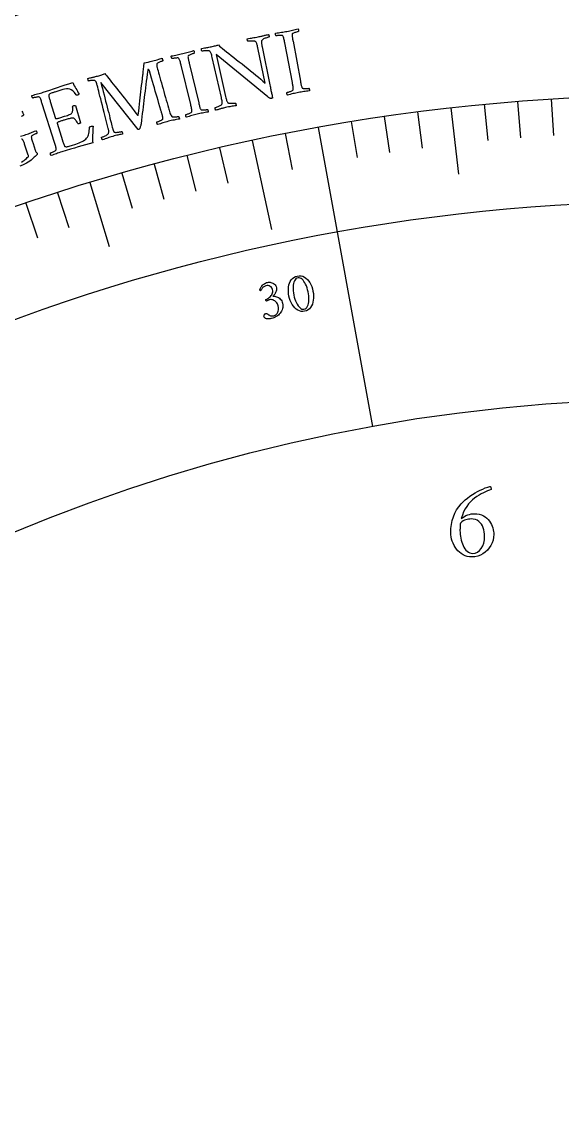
# Model space of a CAD drawing. Header units: millimetres. Extents: x -50 to 50, y -50 to 64.
# Drawn here: x -12.93 to -2.28, y 19.65 to 41.2 of the extents above; entities that cross this region are included whole.
import ezdxf

# ---------------------------------------------------------------- set-up
doc = ezdxf.new("R2010")
doc.units = ezdxf.units.MM
for name, color, linetype in [('ENGRAVE', 7, 'Continuous'), ('ENGRAVE_FINE', 8, 'Continuous'), ('TEXT', 5, 'Continuous')]:
    doc.layers.add(name, color=color, linetype=linetype)

msp = doc.modelspace()

# ---------------------------------------------------------------- linework, layer by layer
at = {"layer": 'ENGRAVE'}
for points in [[(-4.4715, 39.4977), (-4.323, 38.1861)], [(-7.0908, 39.1124), (-6.0205, 33.2087)], [(-8.3899, 38.8545), (-8.01, 37.095)], [(-11.5956, 38.0211), (-11.2106, 36.7585)]]:
    msp.add_lwpolyline(points, dxfattribs=at)
for radius in [49, 49, 47.6875, 45.25, 45.25, 43.325, 39.75, 39.75, 37.65, 33.75, 33.75]:
    msp.add_circle((0, 0), radius, dxfattribs=at)
at = {"layer": 'ENGRAVE_FINE'}
for points in [[(-2.4942, 39.6717), (-2.449, 38.9531)], [(-3.8133, 39.5667), (-3.7443, 38.85)], [(-3.1542, 39.6247), (-3.097, 38.9069)], [(-6.4384, 39.2251), (-6.3217, 38.5146)], [(-5.7842, 39.3269), (-5.6794, 38.6146)], [(-5.1285, 39.4178), (-5.0357, 38.7038)], [(-7.7414, 38.9889), (-7.6012, 38.2827)], [(-9.0362, 38.7093), (-8.8725, 38.0081)], [(-10.3214, 38.3866), (-10.1345, 37.6913)], [(-9.6801, 38.5533), (-9.5048, 37.855)], [(-10.96, 38.2092), (-10.7615, 37.5171)], [(-12.2282, 37.8224), (-12.0067, 37.1373)], [(-12.8575, 37.6131), (-12.6246, 36.9318)]]:
    msp.add_lwpolyline(points, dxfattribs=at)
at = {"layer": 'TEXT'}
for points in [[(-9.198, 40.7047), (-9.1771, 40.7094), (-9.1564, 40.7141), (-9.136, 40.7187), (-9.1158, 40.7232), (-9.097, 40.7275), (-9.081, 40.7315), (-9.0676, 40.735), (-9.0569, 40.7383), (-9.0351, 40.7182), (-9.008, 40.6946), (-8.9757, 40.6674), (-8.9382, 40.6368), (-8.8964, 40.6033), (-8.8515, 40.5676), (-8.8035, 40.5297), (-8.7524, 40.4897), (-8.6993, 40.4482), (-8.6454, 40.4059), (-8.5907, 40.363), (-8.5352, 40.3192), (-8.4798, 40.2752), (-8.4253, 40.2313), (-8.3717, 40.1876), (-8.319, 40.1439), (-8.2684, 40.1013), (-8.2212, 40.0605), (-8.1775, 40.0215), (-8.1371, 39.9844), (-8.2787, 40.6803), (-8.2835, 40.7034), (-8.2881, 40.7239), (-8.2923, 40.7417), (-8.2963, 40.757), (-8.3009, 40.7704), (-8.307, 40.7827), (-8.3147, 40.794), (-8.3239, 40.8042), (-8.3292, 40.808), (-8.3373, 40.8111), (-8.3483, 40.8134), (-8.3621, 40.8151), (-8.3775, 40.8161), (-8.3931, 40.8165), (-8.409, 40.8164), (-8.4252, 40.8158), (-8.4404, 40.8148), (-8.4535, 40.8136), (-8.4644, 40.8123), (-8.4731, 40.8108), (-8.4775, 40.8153), (-8.4811, 40.8211), (-8.4837, 40.8282), (-8.4855, 40.8366), (-8.4867, 40.845), (-8.4875, 40.8521), (-8.4879, 40.858), (-8.4879, 40.8626), (-8.4603, 40.8673), (-8.4335, 40.8716), (-8.4075, 40.8757), (-8.3823, 40.8795), (-8.3568, 40.8834), (-8.3297, 40.888), (-8.3012, 40.8933), (-8.2712, 40.8992), (-8.2502, 40.9035), (-8.2312, 40.9075), (-8.2142, 40.9112), (-8.1994, 40.9146), (-8.1854, 40.918), (-8.1712, 40.9215), (-8.1568, 40.9251), (-8.1422, 40.929), (-8.1267, 40.933), (-8.1097, 40.9374), (-8.091, 40.942), (-8.0709, 40.947), (-8.0682, 40.9431), (-8.0656, 40.9382), (-8.0631, 40.9324), (-8.0606, 40.9255), (-8.0588, 40.9181), (-8.0581, 40.9104), (-8.0587, 40.9024), (-8.0605, 40.8943), (-8.0676, 40.8926), (-8.0773, 40.89), (-8.0898, 40.8863), (-8.1049, 40.8816), (-8.1211, 40.8761), (-8.1368, 40.8701), (-8.152, 40.8636), (-8.1668, 40.8565), (-8.1798, 40.8493), (-8.1899, 40.8424), (-8.197, 40.8356), (-8.2012, 40.8291), (-8.205, 40.8172), (-8.2073, 40.8049), (-8.208, 40.7921), (-8.2071, 40.779), (-8.2049, 40.764), (-8.2019, 40.7457), (-8.1979, 40.7243), (-8.1931, 40.6995), (-8.0427, 39.9526), (-8.0375, 39.927), (-8.0327, 39.9032), (-8.0283, 39.8809), (-8.0241, 39.8604), (-8.0201, 39.8408), (-8.0161, 39.8216), (-8.012, 39.8028), (-8.0079, 39.7843), (-8.0035, 39.7653), (-7.9987, 39.7448), (-7.9935, 39.7228), (-7.9878, 39.6993), (-7.9885, 39.6956), (-7.9903, 39.6924), (-7.9932, 39.6898), (-7.9971, 39.6876), (-8.0013, 39.6859), (-8.0048, 39.6846), (-8.0076, 39.6837), (-8.0098, 39.6831), (-8.0143, 39.6828), (-8.0203, 39.6834), (-8.0278, 39.685), (-8.0369, 39.6874), (-8.047, 39.6912), (-8.0579, 39.6969), (-8.0696, 39.7043), (-8.082, 39.7135), (-9.1013, 40.5514), (-8.9147, 39.7199), (-8.9094, 39.6969), (-8.9043, 39.6767), (-8.8995, 39.6593), (-8.8949, 39.6446), (-8.8899, 39.6318), (-8.8837, 39.6198), (-8.8764, 39.6088), (-8.8679, 39.5985), (-8.8628, 39.5948), (-8.855, 39.5919), (-8.8445, 39.5896), (-8.8314, 39.588), (-8.8168, 39.587), (-8.8018, 39.5865), (-8.7864, 39.5864), (-8.7706, 39.5868), (-8.7557, 39.5875), (-8.743, 39.5885), (-8.7323, 39.5897), (-8.7238, 39.5912), (-8.7194, 39.5868), (-8.7158, 39.5812), (-8.7128, 39.5745), (-8.7106, 39.5666), (-8.7091, 39.5586), (-8.7082, 39.5514), (-8.708, 39.5451), (-8.7085, 39.5396), (-8.7354, 39.5356), (-8.7613, 39.5316), (-8.7863, 39.5277), (-8.8103, 39.5239), (-8.8346, 39.5198), (-8.8604, 39.5149), (-8.8878, 39.5093), (-8.9167, 39.503), (-8.9364, 39.4984), (-8.9544, 39.494), (-8.971, 39.4896), (-8.9859, 39.4853), (-9, 39.4812), (-9.0138, 39.477), (-9.0273, 39.4729), (-9.0407, 39.4689), (-9.0549, 39.4646), (-9.0711, 39.4599), (-9.0892, 39.4548), (-9.1094, 39.4492), (-9.1121, 39.453), (-9.1148, 39.4578), (-9.1174, 39.4635), (-9.1201, 39.4703), (-9.1222, 39.4777), (-9.1231, 39.4854), (-9.1229, 39.4933), (-9.1215, 39.5015), (-9.1147, 39.5034), (-9.1055, 39.5064), (-9.0939, 39.5107), (-9.0798, 39.516), (-9.0647, 39.5222), (-9.0498, 39.5288), (-9.0351, 39.5359), (-9.0206, 39.5434), (-9.0078, 39.5509), (-8.9983, 39.5581), (-8.992, 39.5648), (-8.9888, 39.5713), (-8.9854, 39.5832), (-8.9833, 39.5954), (-8.9827, 39.6079), (-8.9834, 39.6207), (-8.9855, 39.6353), (-8.9886, 39.6533), (-8.9929, 39.6745), (-8.9982, 39.699), (-9.1781, 40.4927), (-9.1839, 40.5172), (-9.1893, 40.5384), (-9.1942, 40.5562), (-9.1988, 40.5707), (-9.2038, 40.583), (-9.2099, 40.5942), (-9.2172, 40.6045), (-9.2257, 40.6138), (-9.2314, 40.6182), (-9.2402, 40.6216), (-9.2522, 40.6238), (-9.2673, 40.625), (-9.284, 40.6253), (-9.3007, 40.625), (-9.3174, 40.624), (-9.3341, 40.6225), (-9.3494, 40.6207), (-9.3619, 40.619), (-9.3717, 40.6175), (-9.3788, 40.6161), (-9.3838, 40.6229), (-9.3875, 40.6299), (-9.3901, 40.6372), (-9.3915, 40.6447), (-9.392, 40.652), (-9.3921, 40.6584), (-9.3917, 40.6639), (-9.3909, 40.6685), (-9.3598, 40.6746), (-9.3317, 40.6799), (-9.3067, 40.6844), (-9.2847, 40.6879), (-9.264, 40.6914), (-9.2427, 40.6953), (-9.2207, 40.6997), (-9.198, 40.7047)], [(-7.7051, 41.0076), (-7.6774, 41.013), (-7.6501, 41.0187), (-7.6232, 41.0246), (-7.5968, 41.0308), (-7.5702, 41.0371), (-7.543, 41.0434), (-7.5152, 41.0496), (-7.4868, 41.0559), (-7.4826, 41.052), (-7.4793, 41.0465), (-7.4768, 41.0394), (-7.4752, 41.0307), (-7.4744, 41.0218), (-7.4744, 41.0142), (-7.4754, 41.0079), (-7.4771, 41.003), (-7.4841, 41.0015), (-7.4934, 40.9993), (-7.505, 40.9962), (-7.519, 40.9924), (-7.5339, 40.988), (-7.5482, 40.9834), (-7.562, 40.9785), (-7.5752, 40.9733), (-7.5866, 40.9679), (-7.5951, 40.9623), (-7.6005, 40.9565), (-7.6028, 40.9506), (-7.6035, 40.94), (-7.6034, 40.928), (-7.6023, 40.9148), (-7.6005, 40.9003), (-7.598, 40.8847), (-7.5953, 40.8685), (-7.5923, 40.8516), (-7.5891, 40.834), (-7.5886, 40.8312), (-7.5881, 40.8284), (-7.5876, 40.8256), (-7.587, 40.8227), (-7.5865, 40.8199), (-7.586, 40.8171), (-7.5855, 40.8142), (-7.5849, 40.8114), (-7.4387, 40.0245), (-7.4382, 40.0217), (-7.4376, 40.0188), (-7.4371, 40.016), (-7.4366, 40.0132), (-7.4361, 40.0104), (-7.4355, 40.0075), (-7.435, 40.0047), (-7.4345, 40.0019), (-7.4312, 39.9844), (-7.4279, 39.9677), (-7.4246, 39.9519), (-7.4214, 39.9369), (-7.4181, 39.9231), (-7.4144, 39.9107), (-7.4103, 39.8996), (-7.4059, 39.89), (-7.4018, 39.886), (-7.3949, 39.8828), (-7.3852, 39.8803), (-7.3728, 39.8786), (-7.3588, 39.8776), (-7.3445, 39.8772), (-7.3297, 39.8776), (-7.3147, 39.8786), (-7.3006, 39.8799), (-7.289, 39.8811), (-7.2798, 39.8822), (-7.2729, 39.8833), (-7.2696, 39.8793), (-7.2666, 39.8737), (-7.2639, 39.8666), (-7.2616, 39.858), (-7.26, 39.8493), (-7.2598, 39.8418), (-7.2609, 39.8355), (-7.2633, 39.8304), (-7.2914, 39.8272), (-7.3189, 39.8239), (-7.3458, 39.8206), (-7.3721, 39.8172), (-7.3982, 39.8137), (-7.4246, 39.8097), (-7.4513, 39.8052), (-7.4783, 39.8004), (-7.5046, 39.7952), (-7.531, 39.7897), (-7.5576, 39.7837), (-7.5843, 39.7774), (-7.6113, 39.7707), (-7.6384, 39.7638), (-7.6657, 39.7568), (-7.6933, 39.7496), (-7.6974, 39.7534), (-7.7007, 39.7589), (-7.7032, 39.766), (-7.7049, 39.7747), (-7.7059, 39.7836), (-7.7059, 39.7911), (-7.7052, 39.7974), (-7.7035, 39.8024), (-7.6968, 39.8038), (-7.6877, 39.8061), (-7.6765, 39.8092), (-7.6629, 39.8131), (-7.6484, 39.8177), (-7.6344, 39.8227), (-7.6209, 39.8283), (-7.6078, 39.8344), (-7.5966, 39.8406), (-7.5885, 39.8464), (-7.5837, 39.8519), (-7.582, 39.8569), (-7.581, 39.8697), (-7.5811, 39.884), (-7.5824, 39.8997), (-7.5847, 39.917), (-7.5878, 39.9353), (-7.5911, 39.9544), (-7.5947, 39.9741), (-7.5985, 39.9945), (-7.7479, 40.7808), (-7.7518, 40.8012), (-7.7558, 40.821), (-7.7597, 40.8403), (-7.7637, 40.8589), (-7.7679, 40.8762), (-7.7726, 40.8916), (-7.7779, 40.9051), (-7.7836, 40.9166), (-7.7872, 40.9214), (-7.7939, 40.9249), (-7.8037, 40.9271), (-7.8167, 40.9279), (-7.8313, 40.9278), (-7.8462, 40.9274), (-7.8614, 40.9265), (-7.8769, 40.9251), (-7.8914, 40.9236), (-7.9033, 40.9222), (-7.9128, 40.921), (-7.9198, 40.9198), (-7.9232, 40.9238), (-7.9264, 40.9293), (-7.9292, 40.9363), (-7.9316, 40.9449), (-7.9333, 40.9536), (-7.9335, 40.9611), (-7.9324, 40.9674), (-7.93, 40.9726), (-7.901, 40.9771), (-7.8723, 40.9815), (-7.8438, 40.9857), (-7.8155, 40.9897), (-7.7874, 40.9937), (-7.7597, 40.9981), (-7.7323, 41.0027), (-7.7051, 41.0076)], [(-9.7619, 40.5672), (-9.7345, 40.574), (-9.7075, 40.581), (-9.6809, 40.5883), (-9.6548, 40.5958), (-9.6286, 40.6034), (-9.6018, 40.6111), (-9.5743, 40.6187), (-9.5462, 40.6264), (-9.5419, 40.6227), (-9.5383, 40.6174), (-9.5355, 40.6104), (-9.5334, 40.6018), (-9.5321, 40.593), (-9.5318, 40.5854), (-9.5324, 40.5791), (-9.5339, 40.5741), (-9.5408, 40.5723), (-9.55, 40.5696), (-9.5614, 40.566), (-9.5752, 40.5614), (-9.5898, 40.5563), (-9.6039, 40.5509), (-9.6174, 40.5453), (-9.6304, 40.5395), (-9.6415, 40.5335), (-9.6497, 40.5275), (-9.6548, 40.5215), (-9.6568, 40.5154), (-9.657, 40.5048), (-9.6562, 40.4929), (-9.6545, 40.4797), (-9.6519, 40.4653), (-9.6487, 40.4499), (-9.6452, 40.4338), (-9.6414, 40.4171), (-9.6373, 40.3997), (-9.6366, 40.3969), (-9.6359, 40.3941), (-9.6353, 40.3913), (-9.6346, 40.3885), (-9.6339, 40.3857), (-9.6333, 40.3829), (-9.6326, 40.3801), (-9.6319, 40.3773), (-9.4462, 39.5988), (-9.4456, 39.596), (-9.4449, 39.5932), (-9.4442, 39.5904), (-9.4436, 39.5876), (-9.4429, 39.5848), (-9.4422, 39.582), (-9.4415, 39.5792), (-9.4409, 39.5764), (-9.4367, 39.5591), (-9.4326, 39.5426), (-9.4285, 39.527), (-9.4246, 39.5122), (-9.4205, 39.4985), (-9.4162, 39.4863), (-9.4116, 39.4755), (-9.4067, 39.4661), (-9.4024, 39.4624), (-9.3954, 39.4595), (-9.3856, 39.4575), (-9.3731, 39.4564), (-9.3591, 39.4561), (-9.3447, 39.4565), (-9.33, 39.4575), (-9.315, 39.4593), (-9.3011, 39.4613), (-9.2895, 39.4631), (-9.2803, 39.4647), (-9.2736, 39.4661), (-9.27, 39.4622), (-9.2668, 39.4568), (-9.2637, 39.4499), (-9.2609, 39.4415), (-9.259, 39.4328), (-9.2584, 39.4253), (-9.2591, 39.419), (-9.2613, 39.4138), (-9.2892, 39.4091), (-9.3165, 39.4045), (-9.3432, 39.3998), (-9.3693, 39.3951), (-9.3952, 39.3903), (-9.4214, 39.3849), (-9.4478, 39.3792), (-9.4745, 39.3729), (-9.5005, 39.3665), (-9.5266, 39.3596), (-9.5528, 39.3523), (-9.5792, 39.3446), (-9.6058, 39.3366), (-9.6326, 39.3284), (-9.6595, 39.32), (-9.6867, 39.3114), (-9.6909, 39.315), (-9.6945, 39.3203), (-9.6974, 39.3273), (-9.6996, 39.3359), (-9.7009, 39.3447), (-9.7014, 39.3522), (-9.7009, 39.3585), (-9.6995, 39.3636), (-9.6929, 39.3654), (-9.684, 39.3681), (-9.6729, 39.3718), (-9.6595, 39.3764), (-9.6453, 39.3816), (-9.6316, 39.3874), (-9.6183, 39.3937), (-9.6056, 39.4004), (-9.5947, 39.4072), (-9.5869, 39.4134), (-9.5823, 39.419), (-9.581, 39.4242), (-9.5806, 39.437), (-9.5814, 39.4513), (-9.5834, 39.4669), (-9.5867, 39.484), (-9.5906, 39.5022), (-9.5949, 39.5211), (-9.5995, 39.5406), (-9.6043, 39.5607), (-9.7931, 40.3385), (-9.7981, 40.3587), (-9.803, 40.3783), (-9.808, 40.3973), (-9.8129, 40.4157), (-9.818, 40.4328), (-9.8235, 40.4479), (-9.8294, 40.4611), (-9.8357, 40.4724), (-9.8395, 40.477), (-9.8464, 40.4801), (-9.8563, 40.4818), (-9.8692, 40.482), (-9.8839, 40.4812), (-9.8987, 40.48), (-9.9139, 40.4783), (-9.9293, 40.4762), (-9.9436, 40.474), (-9.9555, 40.472), (-9.9649, 40.4702), (-9.9718, 40.4687), (-9.9755, 40.4725), (-9.9789, 40.4778), (-9.982, 40.4847), (-9.9849, 40.4931), (-9.987, 40.5018), (-9.9876, 40.5093), (-9.9869, 40.5156), (-9.9847, 40.5209), (-9.956, 40.5269), (-9.9275, 40.5327), (-9.8993, 40.5383), (-9.8712, 40.5437), (-9.8434, 40.5492), (-9.8159, 40.5549), (-9.7887, 40.5609), (-9.7619, 40.5672)], [(-11.4417, 40.1258), (-11.4189, 40.1325), (-11.3976, 40.1391), (-11.3778, 40.1457), (-11.3595, 40.1522), (-11.3423, 40.1585), (-11.3258, 40.1644), (-11.31, 40.1701), (-11.2948, 40.1754), (-11.2823, 40.1574), (-11.2659, 40.1352), (-11.2458, 40.1088), (-11.2218, 40.0783), (-11.1947, 40.0442), (-11.1654, 40.0071), (-11.1337, 39.967), (-11.0997, 39.924), (-11.064, 39.8788), (-11.0271, 39.8324), (-10.9891, 39.7846), (-10.9498, 39.7355), (-10.9102, 39.6857), (-10.8708, 39.636), (-10.8318, 39.5863), (-10.7932, 39.5366), (-10.7554, 39.4878), (-10.7192, 39.4407), (-10.6845, 39.3952), (-10.6513, 39.3515), (-10.6497, 39.3501), (-10.6477, 39.3494), (-10.6455, 39.3493), (-10.6429, 39.3497), (-10.6405, 39.3509), (-10.6388, 39.3529), (-10.6378, 39.3556), (-10.6375, 39.3592), (-10.6294, 39.4331), (-10.6217, 39.5033), (-10.6144, 39.5698), (-10.6075, 39.6326), (-10.6008, 39.6935), (-10.5939, 39.7544), (-10.5868, 39.8154), (-10.5795, 39.8764), (-10.5719, 39.939), (-10.564, 40.0048), (-10.5558, 40.0738), (-10.5471, 40.146), (-10.5442, 40.1701), (-10.5413, 40.1951), (-10.5385, 40.2212), (-10.5356, 40.2482), (-10.5328, 40.2749), (-10.5303, 40.2997), (-10.5281, 40.3227), (-10.5262, 40.3439), (-10.5246, 40.3617), (-10.5235, 40.3744), (-10.5228, 40.382), (-10.5226, 40.3845), (-10.4794, 40.3932), (-10.4404, 40.4014), (-10.4056, 40.4093), (-10.375, 40.4168), (-10.3496, 40.4234), (-10.3226, 40.4307), (-10.2942, 40.4385), (-10.2643, 40.447), (-10.2354, 40.4553), (-10.2099, 40.4627), (-10.1879, 40.4693), (-10.1693, 40.4749), (-10.1675, 40.472), (-10.1651, 40.4666), (-10.1621, 40.4586), (-10.1584, 40.448), (-10.155, 40.4376), (-10.1525, 40.4302), (-10.151, 40.4257), (-10.1505, 40.4243), (-10.1581, 40.4221), (-10.1676, 40.419), (-10.179, 40.4149), (-10.1923, 40.4098), (-10.2063, 40.404), (-10.2198, 40.3979), (-10.2329, 40.3914), (-10.2454, 40.3845), (-10.2564, 40.3776), (-10.2648, 40.3711), (-10.2704, 40.3651), (-10.2734, 40.3595), (-10.2743, 40.3519), (-10.2744, 40.3434), (-10.2738, 40.3342), (-10.2725, 40.3241), (-10.2708, 40.3139), (-10.2689, 40.3042), (-10.267, 40.2951), (-10.2649, 40.2864), (-10.2573, 40.2604), (-10.2481, 40.2283), (-10.2374, 40.1902), (-10.2251, 40.146), (-10.2117, 40.0974), (-10.1973, 40.0459), (-10.1822, 39.9915), (-10.1662, 39.9343), (-10.1498, 39.8757), (-10.1335, 39.8176), (-10.1173, 39.7597), (-10.1012, 39.7022), (-10.0856, 39.6466), (-10.0709, 39.5941), (-10.0572, 39.5448), (-10.0445, 39.4988), (-10.0369, 39.4734), (-10.0292, 39.4487), (-10.0216, 39.4248), (-10.0138, 39.4016), (-10.0057, 39.3799), (-9.9969, 39.3604), (-9.9875, 39.343), (-9.9773, 39.3277), (-9.9716, 39.3227), (-9.9634, 39.3191), (-9.9525, 39.3171), (-9.9391, 39.3166), (-9.9245, 39.3171), (-9.9098, 39.3181), (-9.8951, 39.3196), (-9.8804, 39.3215), (-9.8672, 39.3236), (-9.8566, 39.3253), (-9.8488, 39.3267), (-9.8437, 39.3278), (-9.8388, 39.3217), (-9.8349, 39.3149), (-9.8318, 39.3072), (-9.8296, 39.2987), (-9.8281, 39.2906), (-9.8272, 39.2842), (-9.8268, 39.2795), (-9.827, 39.2765), (-9.854, 39.2717), (-9.8807, 39.2668), (-9.907, 39.2618), (-9.9329, 39.2568), (-9.959, 39.2515), (-9.9862, 39.2455), (-10.0143, 39.2389), (-10.0433, 39.2317), (-10.0735, 39.2238), (-10.1016, 39.216), (-10.1275, 39.2084), (-10.1513, 39.2009), (-10.175, 39.1932), (-10.2007, 39.1849), (-10.2284, 39.1758), (-10.2582, 39.1661), (-10.2599, 39.1687), (-10.262, 39.1731), (-10.2646, 39.1793), (-10.2677, 39.1874), (-10.2705, 39.1961), (-10.2721, 39.2042), (-10.2725, 39.2115), (-10.2718, 39.2181), (-10.2655, 39.22), (-10.2577, 39.2226), (-10.2484, 39.2259), (-10.2375, 39.2301), (-10.2259, 39.2347), (-10.2144, 39.2396), (-10.2029, 39.2446), (-10.1915, 39.25), (-10.181, 39.2553), (-10.172, 39.2602), (-10.1648, 39.2649), (-10.1591, 39.2693), (-10.1559, 39.2744), (-10.1541, 39.282), (-10.1535, 39.2919), (-10.1544, 39.3042), (-10.156, 39.3172), (-10.1578, 39.3291), (-10.1599, 39.3399), (-10.1622, 39.3498), (-10.1652, 39.3607), (-10.1687, 39.3731), (-10.1729, 39.3869), (-10.1777, 39.4022), (-10.1825, 39.4175), (-10.1867, 39.4314), (-10.1903, 39.4438), (-10.1933, 39.4547), (-10.212, 39.5196), (-10.2304, 39.5832), (-10.2485, 39.6454), (-10.2663, 39.7065), (-10.284, 39.7672), (-10.3018, 39.8286), (-10.3199, 39.8907), (-10.3382, 39.9535), (-10.3569, 40.0179), (-10.3766, 40.0846), (-10.3971, 40.1537), (-10.4185, 40.2252), (-10.4196, 40.2285), (-10.4215, 40.2328), (-10.4242, 40.2382), (-10.4276, 40.2446), (-10.4315, 40.2505), (-10.4357, 40.2544), (-10.4401, 40.2563), (-10.4447, 40.256), (-10.4465, 40.2547), (-10.4481, 40.2517), (-10.4495, 40.247), (-10.4508, 40.2406), (-10.4608, 40.165), (-10.4703, 40.0922), (-10.4794, 40.0223), (-10.4879, 39.9552), (-10.4962, 39.89), (-10.5043, 39.8261), (-10.5123, 39.7632), (-10.5201, 39.7015), (-10.5278, 39.6401), (-10.5355, 39.5783), (-10.5431, 39.5159), (-10.5506, 39.4531), (-10.5581, 39.3888), (-10.5658, 39.3221), (-10.5736, 39.253), (-10.5815, 39.1814), (-10.5827, 39.1761), (-10.5845, 39.1687), (-10.587, 39.1591), (-10.5901, 39.1473), (-10.5936, 39.1346), (-10.5974, 39.1222), (-10.6013, 39.1101), (-10.6055, 39.0984), (-10.6098, 39.0879), (-10.6145, 39.0798), (-10.6193, 39.0739), (-10.6245, 39.0704), (-10.6265, 39.0692), (-10.6294, 39.0685), (-10.6332, 39.0684), (-10.6378, 39.0687), (-10.639, 39.0693), (-10.64, 39.0696), (-10.641, 39.0697), (-10.642, 39.0696), (-11.3775, 40.0004), (-11.3616, 39.9406), (-11.3457, 39.8798), (-11.3298, 39.8179), (-11.3138, 39.7551), (-11.2979, 39.6923), (-11.2821, 39.6305), (-11.2665, 39.5695), (-11.251, 39.5096), (-11.2359, 39.4516), (-11.2217, 39.3964), (-11.2084, 39.3442), (-11.1958, 39.2948), (-11.1842, 39.2492), (-11.1739, 39.2083), (-11.1647, 39.172), (-11.1567, 39.1403), (-11.1502, 39.1143), (-11.1453, 39.0949), (-11.142, 39.0822), (-11.1404, 39.0761), (-11.1384, 39.0695), (-11.1361, 39.0626), (-11.1334, 39.0554), (-11.1304, 39.048), (-11.1272, 39.0407), (-11.124, 39.0341), (-11.1207, 39.0281), (-11.1173, 39.0228), (-11.1111, 39.0179), (-11.1019, 39.0147), (-11.0895, 39.0131), (-11.0739, 39.0132), (-11.0569, 39.0143), (-11.0399, 39.0161), (-11.0229, 39.0185), (-11.006, 39.0214), (-10.9907, 39.0244), (-10.9788, 39.0269), (-10.9702, 39.0287), (-10.9649, 39.03), (-10.9605, 39.0264), (-10.9568, 39.0208), (-10.9539, 39.0133), (-10.9516, 39.0039), (-10.9499, 38.9945), (-10.9489, 38.9872), (-10.9484, 38.9819), (-10.9485, 38.9788), (-10.9746, 38.9734), (-10.9989, 38.9683), (-11.0213, 38.9637), (-11.0419, 38.9594), (-11.0627, 38.9548), (-11.0859, 38.9492), (-11.1116, 38.9424), (-11.1396, 38.9346), (-11.1694, 38.9259), (-11.1966, 38.9175), (-11.2212, 38.9095), (-11.2431, 38.9018), (-11.2649, 38.894), (-11.2893, 38.8852), (-11.3161, 38.8756), (-11.3453, 38.8652), (-11.3471, 38.8676), (-11.3493, 38.872), (-11.3521, 38.8782), (-11.3555, 38.8862), (-11.3585, 38.8948), (-11.3603, 38.9028), (-11.3609, 38.9101), (-11.3604, 38.9167), (-11.3537, 38.919), (-11.3444, 38.9224), (-11.3327, 38.9271), (-11.3185, 38.9329), (-11.3031, 38.9397), (-11.288, 38.9468), (-11.2732, 38.9543), (-11.2586, 38.9623), (-11.2456, 38.9703), (-11.2358, 38.9779), (-11.2291, 38.9851), (-11.2254, 38.9918), (-11.2223, 39.0029), (-11.2204, 39.014), (-11.2197, 39.0251), (-11.2203, 39.0362), (-11.2218, 39.0479), (-11.2238, 39.0605), (-11.2264, 39.074), (-11.2294, 39.0886), (-11.2498, 39.1697), (-11.2698, 39.2492), (-11.2895, 39.327), (-11.3088, 39.4032), (-11.3275, 39.4767), (-11.3453, 39.5463), (-11.3623, 39.612), (-11.3784, 39.6738), (-11.3933, 39.7309), (-11.4068, 39.7825), (-11.4187, 39.8285), (-11.4293, 39.8689), (-11.438, 39.9026), (-11.4448, 39.9285), (-11.4497, 39.9467), (-11.4525, 39.9571), (-11.4554, 39.9671), (-11.4584, 39.9768), (-11.4615, 39.9863), (-11.4645, 39.9955), (-11.4679, 40.0043), (-11.4717, 40.0124), (-11.4759, 40.02), (-11.4806, 40.0269), (-11.4855, 40.0313), (-11.4933, 40.0345), (-11.5038, 40.0365), (-11.5172, 40.0373), (-11.5321, 40.0373), (-11.5471, 40.0367), (-11.5622, 40.0356), (-11.5774, 40.0339), (-11.5914, 40.0321), (-11.6031, 40.0302), (-11.6123, 40.0285), (-11.6192, 40.0268), (-11.6204, 40.0281), (-11.6224, 40.0326), (-11.625, 40.0403), (-11.6283, 40.0512), (-11.6314, 40.0622), (-11.6334, 40.0704), (-11.6343, 40.0758), (-11.6342, 40.0784), (-11.6133, 40.0835), (-11.5945, 40.0879), (-11.5779, 40.0917), (-11.5634, 40.0949), (-11.55, 40.0979), (-11.5366, 40.1009), (-11.5232, 40.1041), (-11.5098, 40.1073), (-11.4956, 40.111), (-11.4795, 40.1153), (-11.4615, 40.1202), (-11.4417, 40.1258)], [(-12.5159, 39.8039), (-12.4498, 39.825), (-12.3806, 39.8476), (-12.3084, 39.8719), (-12.233, 39.8977), (-12.1564, 39.9238), (-12.0804, 39.9487), (-12.0052, 39.9725), (-11.9306, 39.9952), (-11.9156, 39.9634), (-11.9003, 39.9331), (-11.8848, 39.9045), (-11.8689, 39.8774), (-11.853, 39.8508), (-11.8372, 39.8238), (-11.8215, 39.7961), (-11.8059, 39.768), (-11.8101, 39.7623), (-11.8164, 39.7573), (-11.8247, 39.753), (-11.8349, 39.7494), (-11.8459, 39.747), (-11.8545, 39.747), (-11.8608, 39.7495), (-11.8649, 39.7544), (-11.8961, 39.7988), (-11.9274, 39.8324), (-11.9588, 39.8552), (-11.9903, 39.8671), (-12.0226, 39.8714), (-12.056, 39.8714), (-12.0907, 39.8669), (-12.1266, 39.858), (-12.2838, 39.8098), (-12.2906, 39.8077), (-12.2996, 39.8047), (-12.311, 39.8008), (-12.3247, 39.7962), (-12.3392, 39.791), (-12.3532, 39.7856), (-12.3665, 39.78), (-12.3793, 39.7742), (-12.3903, 39.7684), (-12.3983, 39.7627), (-12.4033, 39.7573), (-12.4052, 39.752), (-12.4047, 39.7414), (-12.4031, 39.7296), (-12.4005, 39.7166), (-12.3969, 39.7024), (-12.3927, 39.6875), (-12.3883, 39.6724), (-12.3837, 39.6571), (-12.3789, 39.6416), (-12.3771, 39.6355), (-12.3754, 39.6302), (-12.3739, 39.6255), (-12.3727, 39.6215), (-12.2685, 39.288), (-12.266, 39.2852), (-12.2607, 39.2839), (-12.2526, 39.2843), (-12.2417, 39.2863), (-12.2291, 39.2894), (-12.2159, 39.2929), (-12.202, 39.2968), (-12.1876, 39.3011), (-12.0934, 39.3302), (-12.0629, 39.3398), (-12.0361, 39.3488), (-12.0131, 39.3571), (-11.9937, 39.3647), (-11.9776, 39.3723), (-11.9643, 39.3802), (-11.9538, 39.3886), (-11.946, 39.3973), (-11.9403, 39.4069), (-11.9361, 39.4179), (-11.9332, 39.4301), (-11.9318, 39.4437), (-11.9312, 39.4592), (-11.9312, 39.477), (-11.9316, 39.4972), (-11.9325, 39.5197), (-11.9318, 39.526), (-11.9279, 39.5316), (-11.9208, 39.5364), (-11.9103, 39.5404), (-11.8998, 39.543), (-11.8906, 39.5439), (-11.8826, 39.5431), (-11.876, 39.5407), (-11.7744, 39.2025), (-11.778, 39.1979), (-11.7838, 39.1937), (-11.7917, 39.1898), (-11.8016, 39.1863), (-11.8119, 39.1841), (-11.8206, 39.1841), (-11.8277, 39.1863), (-11.8331, 39.1908), (-11.8465, 39.2129), (-11.8583, 39.2316), (-11.8684, 39.2469), (-11.8768, 39.2588), (-11.8841, 39.2682), (-11.8905, 39.2757), (-11.8962, 39.2815), (-11.901, 39.2856), (-11.9056, 39.2885), (-11.9105, 39.291), (-11.9156, 39.293), (-11.9209, 39.2946), (-11.9281, 39.2961), (-11.938, 39.2962), (-11.9508, 39.2947), (-11.9664, 39.2918), (-11.9838, 39.2879), (-12.002, 39.2835), (-12.0209, 39.2786), (-12.0405, 39.2732), (-12.0601, 39.2676), (-12.0792, 39.262), (-12.0976, 39.2566), (-12.1155, 39.2511), (-12.1278, 39.2472), (-12.141, 39.243), (-12.1549, 39.2384), (-12.1696, 39.2334), (-12.1841, 39.2282), (-12.1975, 39.2232), (-12.2098, 39.2182), (-12.221, 39.2134), (-12.2301, 39.2086), (-12.2362, 39.2039), (-12.2393, 39.1992), (-12.2393, 39.1946), (-12.1329, 38.8538), (-12.1323, 38.8517), (-12.1315, 38.8492), (-12.1306, 38.8462), (-12.1295, 38.8428), (-12.1252, 38.8291), (-12.1201, 38.8136), (-12.1144, 38.7963), (-12.108, 38.7771), (-12.1015, 38.7594), (-12.0956, 38.7463), (-12.0903, 38.7378), (-12.0855, 38.7339), (-12.0741, 38.7311), (-12.062, 38.7299), (-12.0494, 38.7303), (-12.0361, 38.7322), (-12.0206, 38.7357), (-12.0015, 38.7407), (-11.9788, 38.7471), (-11.9524, 38.7551), (-11.8668, 38.7814), (-11.8352, 38.7919), (-11.8044, 38.8039), (-11.7743, 38.8175), (-11.7449, 38.8325), (-11.7176, 38.8485), (-11.6939, 38.8649), (-11.6738, 38.8817), (-11.6573, 38.899), (-11.6417, 38.9192), (-11.6293, 38.9417), (-11.6199, 38.9663), (-11.6137, 38.9931), (-11.6093, 39.0215), (-11.6054, 39.0509), (-11.6021, 39.0812), (-11.5993, 39.1125), (-11.5977, 39.1183), (-11.5935, 39.1233), (-11.5865, 39.1276), (-11.5768, 39.1312), (-11.5614, 39.135), (-11.5484, 39.1366), (-11.5377, 39.136), (-11.5294, 39.1332), (-11.5315, 39.0919), (-11.5339, 39.0493), (-11.5364, 39.0054), (-11.5392, 38.9602), (-11.5411, 38.9162), (-11.5413, 38.876), (-11.5397, 38.8395), (-11.5364, 38.8069), (-11.6084, 38.7857), (-11.6802, 38.7648), (-11.7519, 38.7444), (-11.8235, 38.7244), (-11.8972, 38.7036), (-11.9752, 38.6807), (-12.0577, 38.6559), (-12.1444, 38.6289), (-12.1744, 38.6193), (-12.2027, 38.6098), (-12.2293, 38.6005), (-12.2542, 38.5912), (-12.2786, 38.5822), (-12.3034, 38.5733), (-12.3289, 38.5646), (-12.3549, 38.5561), (-12.3594, 38.5595), (-12.3633, 38.5645), (-12.3666, 38.5712), (-12.3694, 38.5797), (-12.3714, 38.5884), (-12.3723, 38.5959), (-12.3723, 38.6022), (-12.3713, 38.6073), (-12.3647, 38.6096), (-12.3561, 38.6129), (-12.3452, 38.6173), (-12.3322, 38.6228), (-12.3184, 38.629), (-12.3051, 38.6357), (-12.2923, 38.6429), (-12.2801, 38.6505), (-12.2696, 38.658), (-12.2623, 38.6647), (-12.2581, 38.6707), (-12.2571, 38.6759), (-12.2576, 38.6887), (-12.2594, 38.7029), (-12.2625, 38.7184), (-12.2669, 38.7352), (-12.2721, 38.7531), (-12.2777, 38.7716), (-12.2835, 38.7907), (-12.2898, 38.8105), (-12.5314, 39.5736), (-12.5377, 39.5934), (-12.544, 39.6126), (-12.5502, 39.6312), (-12.5563, 39.6492), (-12.5626, 39.6659), (-12.5691, 39.6806), (-12.5759, 39.6934), (-12.583, 39.7042), (-12.5871, 39.7085), (-12.5942, 39.7112), (-12.6042, 39.7122), (-12.6171, 39.7115), (-12.6317, 39.7097), (-12.6464, 39.7074), (-12.6614, 39.7047), (-12.6767, 39.7016), (-12.6908, 39.6984), (-12.7025, 39.6956), (-12.7118, 39.6932), (-12.7186, 39.6912), (-12.7225, 39.6947), (-12.7262, 39.6998), (-12.7298, 39.7065), (-12.7333, 39.7147), (-12.736, 39.7232), (-12.7371, 39.7306), (-12.7368, 39.737), (-12.735, 39.7424), (-12.7068, 39.7503), (-12.6788, 39.7581), (-12.6509, 39.7656), (-12.6233, 39.7729), (-12.5959, 39.7803), (-12.5689, 39.7879), (-12.5422, 39.7958), (-12.5159, 39.8039)], [(-8.0857, 36.0523), (-8.0712, 36.0545), (-8.0555, 36.0549), (-8.0387, 36.0534), (-8.0207, 36.05), (-8.0026, 36.0447), (-7.9852, 36.0373), (-7.9687, 36.0277), (-7.9529, 36.0159), (-7.9388, 36.002), (-7.9274, 35.9857), (-7.9185, 35.9671), (-7.9124, 35.9462), (-7.9098, 35.9293), (-7.9095, 35.9125), (-7.9115, 35.8959), (-7.9158, 35.8796), (-7.9217, 35.8638), (-7.9288, 35.8487), (-7.9368, 35.8344), (-7.9459, 35.8209), (-7.9553, 35.8084), (-7.9643, 35.7971), (-7.973, 35.7871), (-7.9812, 35.7783), (-7.9647, 35.7786), (-7.9472, 35.777), (-7.9286, 35.7733), (-7.9091, 35.7678), (-7.8895, 35.7601), (-7.8708, 35.7501), (-7.853, 35.7378), (-7.836, 35.7232), (-7.8209, 35.7061), (-7.8084, 35.6863), (-7.7986, 35.6639), (-7.7915, 35.6387), (-7.7871, 35.6115), (-7.7859, 35.5849), (-7.788, 35.559), (-7.7933, 35.5337), (-7.8014, 35.5094), (-7.8117, 35.4863), (-7.8243, 35.4645), (-7.8392, 35.4438), (-7.856, 35.4246), (-7.8744, 35.407), (-7.8943, 35.391), (-7.9157, 35.3765), (-7.9384, 35.3638), (-7.9617, 35.3532), (-7.9858, 35.3445), (-8.0106, 35.3378), (-8.0217, 35.3357), (-8.0343, 35.334), (-8.0484, 35.3328), (-8.064, 35.332), (-8.08, 35.332), (-8.0954, 35.3331), (-8.1104, 35.3352), (-8.1247, 35.3384), (-8.1277, 35.34), (-8.1315, 35.3426), (-8.136, 35.3462), (-8.1414, 35.3507), (-8.1467, 35.356), (-8.1508, 35.3616), (-8.154, 35.3676), (-8.156, 35.374), (-8.1577, 35.3852), (-8.1574, 35.3957), (-8.1551, 35.4055), (-8.1509, 35.4146), (-8.1453, 35.4225), (-8.1387, 35.4287), (-8.1313, 35.4332), (-8.1229, 35.4361), (-8.1123, 35.4374), (-8.1023, 35.4363), (-8.0931, 35.4328), (-8.0845, 35.4269), (-8.0762, 35.4201), (-8.068, 35.4137), (-8.0599, 35.4079), (-8.0518, 35.4025), (-8.0421, 35.3972), (-8.032, 35.3933), (-8.0213, 35.3907), (-8.0102, 35.3894), (-7.9989, 35.3891), (-7.9879, 35.3896), (-7.9771, 35.3909), (-7.9666, 35.3929), (-7.9526, 35.3971), (-7.9389, 35.4033), (-7.9256, 35.4115), (-7.9126, 35.4217), (-7.9007, 35.4342), (-7.8906, 35.4489), (-7.8822, 35.466), (-7.8755, 35.4855), (-7.8713, 35.5075), (-7.8702, 35.5319), (-7.8723, 35.559), (-7.8776, 35.5886), (-7.8836, 35.6097), (-7.8917, 35.6289), (-7.9021, 35.6463), (-7.9147, 35.6619), (-7.9289, 35.6755), (-7.9442, 35.687), (-7.9605, 35.6965), (-7.978, 35.7039), (-7.9959, 35.709), (-8.0138, 35.7115), (-8.0316, 35.7114), (-8.0493, 35.7087), (-8.0581, 35.7063), (-8.0668, 35.7033), (-8.0755, 35.6995), (-8.084, 35.6951), (-8.092, 35.6906), (-8.0991, 35.6867), (-8.1053, 35.6835), (-8.1105, 35.681), (-8.1144, 35.6849), (-8.1176, 35.6895), (-8.1201, 35.6946), (-8.1219, 35.7004), (-8.1225, 35.704), (-8.1228, 35.7071), (-8.1227, 35.7097), (-8.1221, 35.7119), (-8.1021, 35.7223), (-8.0829, 35.7338), (-8.0645, 35.7464), (-8.047, 35.7601), (-8.0309, 35.7749), (-8.017, 35.7907), (-8.0053, 35.8076), (-7.9958, 35.8254), (-7.9891, 35.8444), (-7.9857, 35.8645), (-7.9858, 35.8859), (-7.9892, 35.9084), (-7.9957, 35.9286), (-8.0055, 35.9462), (-8.0187, 35.9611), (-8.0353, 35.9734), (-8.0541, 35.9823), (-8.0743, 35.9872), (-8.0958, 35.988), (-8.1186, 35.9847), (-8.1351, 35.98), (-8.15, 35.9734), (-8.1633, 35.9652), (-8.1751, 35.9551), (-8.1854, 35.9443), (-8.1944, 35.9337), (-8.202, 35.9232), (-8.2082, 35.9129), (-8.2134, 35.9035), (-8.2177, 35.8961), (-8.2212, 35.8905), (-8.2239, 35.8867), (-8.2262, 35.8867), (-8.2288, 35.8876), (-8.2315, 35.8895), (-8.2345, 35.8924), (-8.2374, 35.8958), (-8.2396, 35.8993), (-8.2414, 35.903), (-8.2425, 35.9067), (-8.2365, 35.9213), (-8.2292, 35.936), (-8.2207, 35.9507), (-8.2109, 35.9655), (-8.1999, 35.98), (-8.1876, 35.9937), (-8.174, 36.0067), (-8.1591, 36.019), (-8.1429, 36.03), (-8.1253, 36.0392), (-8.1062, 36.0467), (-8.0857, 36.0523)], [(-7.5004, 36.1775), (-7.4626, 36.1822), (-7.4267, 36.1803), (-7.3925, 36.1718), (-7.3601, 36.1567), (-7.3299, 36.136), (-7.3022, 36.1107), (-7.2768, 36.0808), (-7.254, 36.0463), (-7.2339, 36.0082), (-7.2168, 35.9675), (-7.2028, 35.9243), (-7.1919, 35.8785), (-7.1844, 35.8321), (-7.1807, 35.7868), (-7.1809, 35.7427), (-7.1848, 35.6997), (-7.1926, 35.659), (-7.2042, 35.6215), (-7.2197, 35.5873), (-7.2391, 35.5563), (-7.2623, 35.5296), (-7.2896, 35.5084), (-7.3209, 35.4925), (-7.3562, 35.4821), (-7.3919, 35.4778), (-7.4263, 35.48), (-7.4596, 35.4887), (-7.4916, 35.5039), (-7.522, 35.5246), (-7.5501, 35.5498), (-7.5759, 35.5795), (-7.5995, 35.6138), (-7.6205, 35.6515), (-7.6383, 35.6919), (-7.6531, 35.7349), (-7.6647, 35.7805), (-7.6728, 35.8269), (-7.677, 35.8721), (-7.6774, 35.9162), (-7.6738, 35.9593), (-7.6663, 36.0001), (-7.6547, 36.0376), (-7.639, 36.072), (-7.6192, 36.103), (-7.5954, 36.1297), (-7.5677, 36.151), (-7.536, 36.167), (-7.5004, 36.1775)], [(-7.4866, 36.1388), (-7.5082, 36.1316), (-7.5271, 36.1196), (-7.5433, 36.1027), (-7.5568, 36.0809), (-7.5676, 36.0552), (-7.5758, 36.0263), (-7.5813, 35.9943), (-7.5842, 35.9592), (-7.5845, 35.9218), (-7.5821, 35.8829), (-7.577, 35.8426), (-7.5693, 35.8008), (-7.5595, 35.7599), (-7.5479, 35.7213), (-7.5344, 35.6848), (-7.5191, 35.6505), (-7.5024, 35.6192), (-7.485, 35.5917), (-7.4667, 35.5681), (-7.4475, 35.5484), (-7.428, 35.5333), (-7.4084, 35.5237), (-7.3887, 35.5196), (-7.3689, 35.521), (-7.3463, 35.5285), (-7.3268, 35.5409), (-7.3105, 35.5583), (-7.2974, 35.5807), (-7.2872, 35.6071), (-7.2797, 35.6367), (-7.275, 35.6695), (-7.2729, 35.7055), (-7.2734, 35.7437), (-7.2761, 35.7829), (-7.2812, 35.8233), (-7.2886, 35.8648), (-7.2981, 35.9061), (-7.3093, 35.9448), (-7.3223, 35.981), (-7.337, 36.0145), (-7.3531, 36.0449), (-7.3701, 36.0714), (-7.3882, 36.0942), (-7.4072, 36.1131), (-7.4268, 36.1275), (-7.4466, 36.1366), (-7.4665, 36.1403), (-7.4866, 36.1388)], [(-4.0152, 31.4855), (-3.9619, 31.4829), (-3.9131, 31.4751), (-3.8688, 31.4622), (-3.829, 31.4441), (-3.7933, 31.422), (-3.7615, 31.397), (-3.7335, 31.3692), (-3.7092, 31.3385), (-3.6885, 31.306), (-3.6709, 31.2726), (-3.6564, 31.2385), (-3.645, 31.2035), (-3.6364, 31.169), (-3.6303, 31.1363), (-3.6266, 31.1053), (-3.6254, 31.0761), (-3.629, 31.0184), (-3.6398, 30.9626), (-3.6579, 30.9089), (-3.6831, 30.8573), (-3.7144, 30.8091), (-3.7506, 30.7658), (-3.7917, 30.7275), (-3.8377, 30.694), (-3.8877, 30.6668), (-3.9409, 30.6474), (-3.9971, 30.6358), (-4.0565, 30.6319), (-4.1033, 30.6346), (-4.1477, 30.6426), (-4.1898, 30.6558), (-4.2296, 30.6744), (-4.2669, 30.6973), (-4.3012, 30.7237), (-4.3327, 30.7534), (-4.3614, 30.7865), (-4.387, 30.8224), (-4.4095, 30.8603), (-4.4289, 30.9002), (-4.4452, 30.9422), (-4.4581, 30.9852), (-4.4672, 31.028), (-4.4728, 31.0706), (-4.4746, 31.1131), (-4.4713, 31.1937), (-4.4615, 31.2721), (-4.4452, 31.3483), (-4.4223, 31.4223), (-4.3932, 31.493), (-4.3581, 31.559), (-4.317, 31.6203), (-4.2699, 31.6771), (-4.2304, 31.7177), (-4.188, 31.7566), (-4.1427, 31.7939), (-4.0946, 31.8295), (-4.0448, 31.8631), (-3.9945, 31.8943), (-3.9436, 31.923), (-3.8921, 31.9493), (-3.8413, 31.9725), (-3.7922, 31.9923), (-3.745, 32.0085), (-3.6994, 32.0211), (-3.6925, 32.0196), (-3.6869, 32.0149), (-3.6827, 32.007), (-3.6798, 31.9961), (-3.6779, 31.9845), (-3.6766, 31.9746), (-3.6758, 31.9665), (-3.6755, 31.9602), (-3.7104, 31.9482), (-3.7476, 31.934), (-3.7871, 31.9177), (-3.829, 31.8992), (-3.8721, 31.878), (-3.9153, 31.8535), (-3.9586, 31.8257), (-4.0021, 31.7947), (-4.0446, 31.7599), (-4.0848, 31.7209), (-4.1229, 31.6777), (-4.1589, 31.6303), (-4.1917, 31.5781), (-4.2204, 31.5206), (-4.245, 31.4578), (-4.2656, 31.3897), (-4.2364, 31.4112), (-4.2057, 31.4302), (-4.1733, 31.4466), (-4.1393, 31.4604), (-4.1054, 31.4714), (-4.0734, 31.4792), (-4.0433, 31.4839), (-4.0152, 31.4855)], [(-4.283, 31.296), (-4.285, 31.2785), (-4.2868, 31.2607), (-4.2883, 31.2426), (-4.2895, 31.2242), (-4.2905, 31.2057), (-4.2911, 31.1872), (-4.2916, 31.1687), (-4.2917, 31.1502), (-4.2907, 31.1138), (-4.2879, 31.0767), (-4.2831, 31.0387), (-4.2765, 30.9999), (-4.2678, 30.9614), (-4.2571, 30.9243), (-4.2444, 30.8885), (-4.2296, 30.854), (-4.2128, 30.8218), (-4.194, 30.7928), (-4.1731, 30.7669), (-4.1502, 30.7441), (-4.1253, 30.7255), (-4.0984, 30.7122), (-4.0697, 30.7043), (-4.0391, 30.7016), (-3.9903, 30.7076), (-3.946, 30.7256), (-3.9064, 30.7555), (-3.8715, 30.7974), (-3.8429, 30.8483), (-3.8225, 30.9052), (-3.8102, 30.9681), (-3.8061, 31.0369), (-3.8078, 31.0818), (-3.8129, 31.1251), (-3.8214, 31.1668), (-3.8333, 31.2068), (-3.8489, 31.2441), (-3.8685, 31.2775), (-3.8919, 31.3072), (-3.9194, 31.3331), (-3.9511, 31.354), (-3.9874, 31.369), (-4.0284, 31.378), (-4.074, 31.381), (-4.0974, 31.3801), (-4.1221, 31.3774), (-4.1481, 31.373), (-4.1752, 31.3668), (-4.2028, 31.3571), (-4.2299, 31.342), (-4.2567, 31.3217), (-4.283, 31.296)]]:
    msp.add_lwpolyline(points, close=True, dxfattribs=at)
for points in [[(-12.9349, 39.4315), (-12.9247, 39.4115), (-12.9158, 39.394), (-12.9091, 39.3805), (-12.9046, 39.3709), (-12.9023, 39.3653), (-12.9011, 39.3617), (-12.9018, 39.3574), (-12.9043, 39.3525), (-12.9086, 39.3471), (-12.9142, 39.3417), (-12.9203, 39.3372), (-12.9268, 39.3335), (-12.934, 39.3307), (-12.9403, 39.329)], [(-12.9592, 38.9382), (-12.933, 38.9451), (-12.907, 38.9525), (-12.8812, 38.9603), (-12.8555, 38.9685), (-12.8294, 38.9774), (-12.8043, 38.9864), (-12.7801, 38.9956), (-12.7568, 39.005), (-12.7335, 39.0145), (-12.7091, 39.0241), (-12.6835, 39.0338), (-12.6569, 39.0436), (-12.6523, 39.0403), (-12.6483, 39.0353), (-12.645, 39.0285), (-12.6422, 39.0201), (-12.6402, 39.0114), (-12.6392, 39.0039), (-12.6392, 38.9976), (-12.6403, 38.9925), (-12.6468, 38.9902), (-12.6552, 38.9869), (-12.6655, 38.9826), (-12.6779, 38.9772), (-12.6909, 38.9712), (-12.7032, 38.9649), (-12.715, 38.9583), (-12.7262, 38.9514), (-12.7357, 38.9444), (-12.7424, 38.9377), (-12.7465, 38.9313), (-12.7479, 38.9251), (-12.7473, 38.9123), (-12.7454, 38.8981), (-12.7422, 38.8827), (-12.7376, 38.8659), (-12.7322, 38.8481), (-12.7265, 38.8296), (-12.7204, 38.8105), (-12.714, 38.7908), (-12.6728, 38.6649), (-12.6677, 38.6514), (-12.6621, 38.6401), (-12.656, 38.631), (-12.6494, 38.6241), (-12.643, 38.6181), (-12.6378, 38.6118), (-12.6337, 38.605), (-12.6307, 38.5979), (-12.6299, 38.5943), (-12.6299, 38.5906), (-12.6305, 38.587), (-12.632, 38.5834), (-12.6348, 38.5789), (-12.6396, 38.5728), (-12.6463, 38.565), (-12.655, 38.5556), (-12.6714, 38.539), (-12.6892, 38.5216), (-12.7084, 38.5036), (-12.729, 38.4848), (-12.7519, 38.4655), (-12.7784, 38.4462), (-12.8082, 38.4266), (-12.8415, 38.4069), (-12.8795, 38.3871), (-12.9233, 38.3673), (-12.973, 38.3475)], [(-12.9419, 38.4271), (-12.9144, 38.443), (-12.8896, 38.4606), (-12.867, 38.4789), (-12.8461, 38.4967), (-12.827, 38.514), (-12.8095, 38.5309), (-12.8062, 38.5342), (-12.8039, 38.5375), (-12.8029, 38.5408), (-12.8029, 38.5442), (-12.8036, 38.5477), (-12.8046, 38.5515), (-12.8057, 38.5556), (-12.8071, 38.56), (-12.867, 38.7403), (-12.8679, 38.743), (-12.8688, 38.7458), (-12.8698, 38.7485), (-12.8707, 38.7512), (-12.8716, 38.754), (-12.8725, 38.7567), (-12.8734, 38.7594), (-12.8743, 38.7622), (-12.88, 38.779), (-12.8855, 38.7951), (-12.8909, 38.8103), (-12.8961, 38.8247), (-12.9013, 38.8379), (-12.9067, 38.8497), (-12.9122, 38.8601), (-12.9179, 38.869), (-12.9221, 38.8734), (-12.9291, 38.8762), (-12.9391, 38.8773)]]:
    msp.add_lwpolyline(points, dxfattribs=at)

doc.saveas('drawing.dxf')
